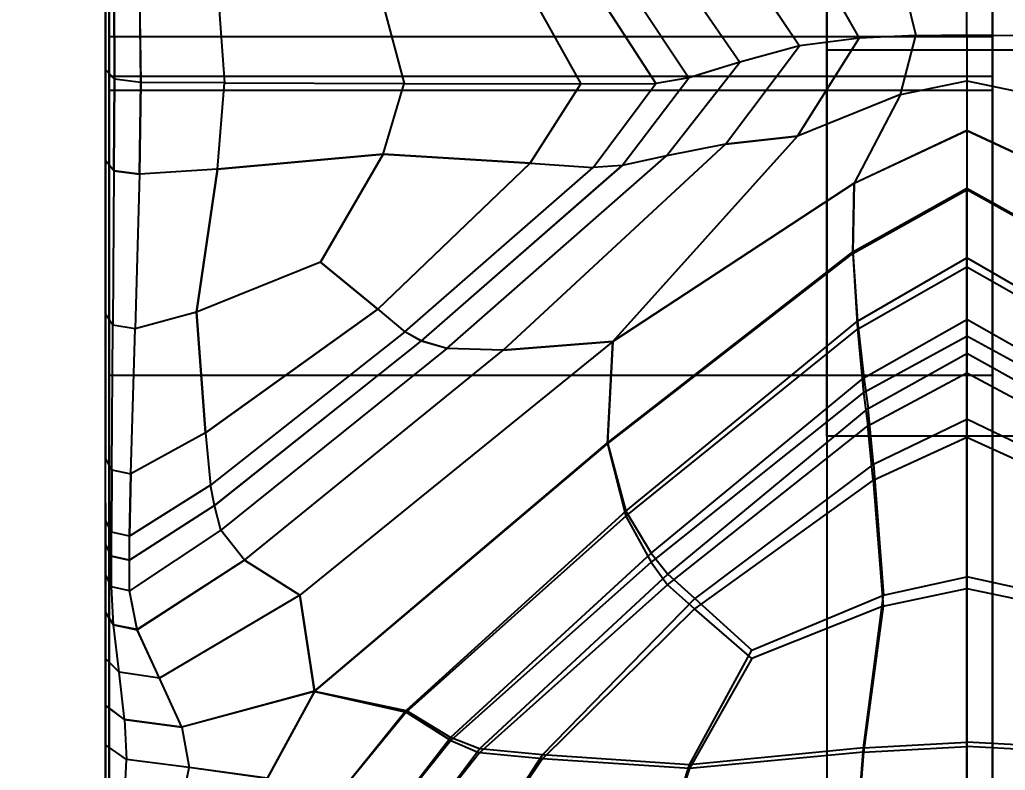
# Model space of a CAD drawing. Extents: x 11992 to 29481, y -6727 to 6811.
# Drawn here: x 12601.68 to 12607.26, y 1466.81 to 1471.06 of the extents above; entities that cross this region are included whole.
import ezdxf

# ---------------------------------------------------------------- set-up
doc = ezdxf.new("R2010")
doc.units = 0
doc.header["$MEASUREMENT"] = 0
doc.layers.get('0').update_dxf_attribs({"color": 8, "linetype": 'CONTINUOUS'})
doc.layers.add('zoylight 3编号', color=7, linetype='CONTINUOUS')
doc.styles.add('TFB MS 3mm at 1 to 25', font='arial.ttf', dxfattribs={"height": 75})

msp = doc.modelspace()

# ---------------------------------------------------------------- linework, layer by layer
for p, q in [((12602.1883, 1465.5649, -1768.6797), (12602.1883, 1478.1375, -1750.0743)), ((12602.1883, 1475.945, -1731.6407), (12602.1883, 1465.5649, -1712.1856)), ((12602.1883, 1462.326, -1766.6945), (12602.1883, 1475.945, -1749.2247)), ((12607.1879, 1462.326, -1766.6945), (12607.1879, 1475.945, -1749.2247)), ((12602.1883, 1474.9379, -1732.2581), (12602.1883, 1462.326, -1714.1708)), ((12607.1879, 1474.9379, -1732.2581), (12607.1879, 1462.326, -1714.1708)), ((12602.1883, 1474.0047, -1747.8711), (12602.1883, 1462.326, -1766.6945)), ((12602.1673, 1470.2599, -1757.6779), (12602.1673, 1473.4437, -1759.0508)), ((12606.2495, 1473.2475, -1721.8437), (12606.249, 1470.885, -1723.0042)), ((12606.249, 1470.885, -1757.8612), (12606.2495, 1473.2475, -1759.0217)), ((12607.042, 1470.9718, -1757.7109), (12607.042, 1473.0289, -1759.0373)), ((12602.1673, 1470.9558, -1724.3111), (12602.1673, 1472.9807, -1723.3575)), ((12602.1883, 1472.7263, -1771.4535), (12602.1883, 1469.0418, -1770.2761)), ((12602.1673, 1468.9271, -1726.0794), (12602.1673, 1472.5334, -1722.3993)), ((12607.1879, 1472.4259, -1746.0953), (12607.1879, 1454.3388, -1758.7071)), ((12607.1879, 1459.3551, -1716.5148), (12607.1879, 1472.4259, -1734.7701)), ((12607.1879, 1452.3534, -1725.3973), (12607.1879, 1472.4259, -1734.7701)), ((12607.1879, 1452.3534, -1725.3973), (12607.1879, 1472.4259, -1734.7701)), ((12607.042, 1470.9718, -1723.155), (12607.042, 1471.8873, -1722.6687)), ((12602.1883, 1471.8084, -1735.7773), (12602.1883, 1452.3534, -1725.3973)), ((12602.1883, 1452.3534, -1755.4682), (12602.1883, 1471.8084, -1745.0881)), ((12607.1879, 1456.6826, -1761.678), (12607.1879, 1471.8084, -1745.0881)), ((12602.1673, 1471.7033, -1723.2018), (12602.1673, 1469.054, -1725.9282)), ((12602.1673, 1471.7033, -1757.6641), (12602.1673, 1470.1428, -1755.87)), ((12606.0835, 1471.5705, -1722.8377), (12606.4321, 1470.952, -1723.1209)), ((12606.0835, 1471.5702, -1758.0284), (12606.4321, 1470.952, -1757.745)), ((12605.6754, 1471.5352, -1758.1005), (12606.095, 1470.9084, -1757.8208)), ((12605.6758, 1471.5354, -1722.7655), (12606.095, 1470.9084, -1723.0451)), ((12605.3421, 1471.4193, -1722.6219), (12605.7569, 1470.8166, -1722.886)), ((12605.3421, 1471.4193, -1758.244), (12605.7569, 1470.8166, -1757.9799)), ((12602.1673, 1471.3564, -1722.5549), (12602.1673, 1470.9036, -1723.037)), ((12602.1883, 1471.318, -1736.8455), (12602.1883, 1454.3388, -1722.1583)), ((12602.2173, 1470.7196, -1722.7183), (12602.215, 1471.3044, -1722.458)), ((12602.215, 1471.3044, -1758.4079), (12602.2173, 1470.7196, -1758.1476)), ((12602.359, 1471.287, -1758.4403), (12602.3671, 1470.7014, -1758.1795)), ((12602.3671, 1470.7014, -1722.6864), (12602.3594, 1471.287, -1722.4255)), ((12605.0903, 1471.2968, -1758.3785), (12605.4689, 1470.7284, -1758.1325)), ((12605.0903, 1471.2968, -1722.4874), (12605.4689, 1470.7284, -1722.7333)), ((12606.6658, 1471.3261, -1722.9682), (12606.753, 1470.9668, -1723.1465)), ((12606.6658, 1471.3259, -1757.8983), (12606.753, 1470.9668, -1757.7194)), ((12602.8, 1471.2505, -1758.4285), (12602.8396, 1470.7, -1758.1817)), ((12602.8, 1471.2505, -1722.4373), (12602.8396, 1470.7, -1722.6842)), ((12604.9272, 1471.2419, -1722.4427), (12605.2825, 1470.6959, -1722.6769)), ((12604.9272, 1471.2419, -1758.4232), (12605.2825, 1470.6959, -1758.189)), ((12604.5705, 1471.2064, -1722.4504), (12604.8581, 1470.6933, -1722.6729)), ((12604.5705, 1471.2064, -1758.4155), (12604.8581, 1470.6933, -1758.193)), ((12602.1673, 1471.143, -1757.4145), (12602.1673, 1470.9558, -1756.5548)), ((12603.7389, 1471.1416, -1722.4729), (12603.8567, 1470.6962, -1722.6774)), ((12603.7389, 1471.1416, -1758.393), (12603.8567, 1470.6962, -1758.1884)), ((12607.1879, 1470.9589, -1737.9697), (12602.1883, 1470.9589, -1737.9697)), ((12602.1883, 1459.3551, -1716.5148), (12602.1883, 1470.9589, -1737.9697)), ((12607.1879, 1470.9589, -1742.8956), (12602.1883, 1470.9589, -1742.8956)), ((12606.0835, 1470.3977, -1757.351), (12606.4321, 1470.952, -1757.745)), ((12606.0835, 1470.3974, -1723.5146), (12606.4321, 1470.952, -1723.1209)), ((12606.4321, 1470.952, -1757.745), (12606.095, 1470.9084, -1757.8208)), ((12606.4321, 1470.952, -1723.1209), (12606.095, 1470.9084, -1723.0451)), ((12606.753, 1470.9668, -1757.7194), (12606.4321, 1470.952, -1757.745)), ((12606.753, 1470.9668, -1723.1465), (12606.4321, 1470.952, -1723.1209)), ((12606.6658, 1470.6325, -1723.3678), (12606.753, 1470.9668, -1723.1465)), ((12606.6658, 1470.6328, -1757.4975), (12606.753, 1470.9668, -1757.7194)), ((12606.753, 1470.9668, -1757.7194), (12607.042, 1470.9718, -1757.7109)), ((12606.753, 1470.9668, -1723.1465), (12607.042, 1470.9718, -1723.155)), ((12607.042, 1470.9718, -1723.155), (12607.042, 1463.6693, -1730.4575)), ((12607.042, 1470.9718, -1757.7109), (12607.3309, 1470.9668, -1757.7194)), ((12607.042, 1470.9718, -1757.7109), (12607.042, 1470.093, -1757.1612)), ((12607.042, 1470.9718, -1723.155), (12607.3314, 1470.9668, -1723.1465)), ((12605.6754, 1470.3526, -1757.4176), (12606.095, 1470.9084, -1757.8208)), ((12605.6758, 1470.3526, -1723.4482), (12606.095, 1470.9084, -1723.0451)), ((12606.095, 1470.9084, -1757.8208), (12605.7569, 1470.8166, -1757.9799)), ((12606.095, 1470.9084, -1723.0451), (12605.7569, 1470.8166, -1722.886)), ((12606.2495, 1468.6987, -1756.3956), (12606.249, 1470.885, -1757.8612)), ((12606.249, 1470.885, -1723.0042), (12606.2495, 1468.6987, -1724.4698)), ((12651.2491, 1470.885, -1723.0042), (12606.249, 1470.885, -1723.0042)), ((12651.2491, 1470.885, -1757.8612), (12606.249, 1470.885, -1757.8612)), ((12605.3421, 1470.2863, -1723.276), (12605.7569, 1470.8166, -1722.886)), ((12605.3421, 1470.2863, -1757.5899), (12605.7569, 1470.8166, -1757.9799)), ((12605.7569, 1470.8166, -1722.886), (12605.4689, 1470.7284, -1722.7333)), ((12605.7569, 1470.8166, -1757.9799), (12605.4689, 1470.7284, -1758.1325)), ((12602.1673, 1470.7749, -1722.8139), (12602.1673, 1470.2599, -1723.188)), ((12602.2173, 1470.7196, -1758.1476), (12602.1673, 1470.7749, -1758.052)), ((12602.2173, 1470.7196, -1722.7183), (12602.1673, 1470.7749, -1722.8139)), ((12607.1879, 1470.735, -1741.7091), (12602.1883, 1470.735, -1741.7091)), ((12602.1883, 1470.735, -1739.1562), (12602.1883, 1449.5797, -1732.5586)), ((12602.1883, 1470.735, -1741.7091), (12602.1883, 1450.757, -1751.9914)), ((12607.1879, 1470.735, -1739.1562), (12602.1883, 1470.735, -1739.1562)), ((12605.0903, 1470.231, -1757.7632), (12605.4689, 1470.7284, -1758.1325)), ((12605.0903, 1470.231, -1723.1027), (12605.4689, 1470.7284, -1722.7333)), ((12605.4689, 1470.7284, -1758.1325), (12605.2825, 1470.6959, -1758.189)), ((12605.4689, 1470.7284, -1722.7333), (12605.2825, 1470.6959, -1722.6769)), ((12607.1879, 1448.8511, -1744.4441), (12607.1879, 1470.735, -1741.7091)), ((12602.215, 1470.2019, -1723.0944), (12602.2173, 1470.7196, -1722.7183)), ((12602.2173, 1470.7196, -1758.1476), (12602.215, 1470.2019, -1757.7715)), ((12602.3671, 1470.7014, -1758.1795), (12602.2173, 1470.7196, -1758.1476)), ((12602.3671, 1470.7014, -1722.6864), (12602.2173, 1470.7196, -1722.7183)), ((12602.3671, 1470.7014, -1758.1795), (12602.359, 1470.1826, -1757.8027)), ((12602.3594, 1470.1826, -1723.0632), (12602.3671, 1470.7014, -1722.6864)), ((12602.8396, 1470.7, -1722.6842), (12602.3671, 1470.7014, -1722.6864)), ((12602.8396, 1470.7, -1758.1817), (12602.3671, 1470.7014, -1758.1795)), ((12602.8, 1470.211, -1723.0377), (12602.8396, 1470.7, -1722.6842)), ((12602.8, 1470.211, -1757.8282), (12602.8396, 1470.7, -1758.1817)), ((12602.8396, 1470.7, -1722.6842), (12603.8567, 1470.6962, -1722.6774)), ((12602.8396, 1470.7, -1758.1817), (12603.8567, 1470.6962, -1758.1884)), ((12603.7389, 1470.2961, -1722.961), (12603.8567, 1470.6962, -1722.6774)), ((12603.7389, 1470.2961, -1757.9049), (12603.8567, 1470.6962, -1758.1884)), ((12603.8567, 1470.6962, -1722.6774), (12604.8581, 1470.6933, -1722.6729)), ((12603.8567, 1470.6962, -1758.1884), (12604.8581, 1470.6933, -1758.193)), ((12604.5705, 1470.2444, -1723.0057), (12604.8581, 1470.6933, -1722.6729)), ((12604.5705, 1470.2444, -1757.8601), (12604.8581, 1470.6933, -1758.193)), ((12604.8581, 1470.6933, -1758.193), (12605.2825, 1470.6959, -1758.189)), ((12604.8581, 1470.6933, -1722.6729), (12605.2825, 1470.6959, -1722.6769)), ((12604.9272, 1470.2198, -1757.833), (12605.2825, 1470.6959, -1758.189)), ((12604.9272, 1470.2198, -1723.0328), (12605.2825, 1470.6959, -1722.6769)), ((12606.6658, 1470.6328, -1757.4975), (12607.042, 1470.7114, -1757.5464)), ((12606.6658, 1470.6325, -1723.3678), (12607.042, 1470.7107, -1723.3191)), ((12607.042, 1470.7114, -1757.5464), (12607.4182, 1470.6328, -1757.4976)), ((12607.042, 1470.7107, -1723.3191), (12607.4182, 1470.6325, -1723.3678)), ((12607.1879, 1470.6557, -1740.4327), (12602.1883, 1470.6557, -1740.4327)), ((12606.6658, 1470.6328, -1757.4975), (12606.0835, 1470.3977, -1757.351)), ((12606.6658, 1470.6325, -1723.3678), (12606.0835, 1470.3974, -1723.5146)), ((12606.6658, 1470.6328, -1757.4975), (12606.4045, 1470.1323, -1757.1214)), ((12606.6658, 1470.6325, -1723.3678), (12606.4045, 1470.1309, -1723.7427)), ((12607.1879, 1470.6557, -1740.4327), (12607.1879, 1448.6014, -1740.4327)), ((12602.1673, 1470.3953, -1723.4063), (12602.1673, 1468.5755, -1724.6257)), ((12605.0378, 1469.2354, -1756.4584), (12606.0835, 1470.3977, -1757.351)), ((12606.0835, 1470.3974, -1723.5146), (12605.0378, 1469.2349, -1724.4063)), ((12606.0835, 1470.3977, -1757.351), (12605.6754, 1470.3526, -1757.4176)), ((12605.6758, 1470.3526, -1723.4482), (12606.0835, 1470.3974, -1723.5146)), ((12606.4045, 1470.1323, -1757.1214), (12607.042, 1470.4313, -1757.3424)), ((12606.4045, 1470.1309, -1723.7427), (12607.042, 1470.4296, -1723.5215)), ((12607.042, 1470.4313, -1757.3424), (12607.68, 1470.1321, -1757.1216)), ((12607.042, 1470.4296, -1723.5215), (12607.68, 1470.1309, -1723.7427)), ((12604.4179, 1469.1858, -1724.3685), (12605.6758, 1470.3526, -1723.4482)), ((12604.4179, 1469.1858, -1756.497), (12605.6754, 1470.3526, -1757.4176)), ((12605.6758, 1470.3526, -1723.4482), (12605.3421, 1470.2863, -1723.276)), ((12605.6754, 1470.3526, -1757.4176), (12605.3421, 1470.2863, -1757.5899)), ((12603.7389, 1470.2961, -1722.961), (12602.8, 1470.211, -1723.0377)), ((12602.8, 1470.211, -1757.8282), (12603.7389, 1470.2961, -1757.9049)), ((12603.7389, 1470.2961, -1757.9049), (12603.3846, 1469.6851, -1757.3944)), ((12603.3846, 1469.6851, -1723.4715), (12603.7389, 1470.2961, -1722.961)), ((12604.5705, 1470.2444, -1723.0057), (12603.7389, 1470.2961, -1722.961)), ((12603.7389, 1470.2961, -1757.9049), (12604.5705, 1470.2444, -1757.8601)), ((12604.0985, 1469.1951, -1724.1577), (12605.3421, 1470.2863, -1723.276)), ((12604.0985, 1469.1951, -1756.7082), (12605.3421, 1470.2863, -1757.5899)), ((12605.3421, 1470.2863, -1723.276), (12605.0903, 1470.231, -1723.1027)), ((12605.3421, 1470.2863, -1757.5899), (12605.0903, 1470.231, -1757.7632)), ((12602.215, 1470.2019, -1723.0944), (12602.1673, 1470.2599, -1723.188)), ((12602.215, 1470.2019, -1757.7715), (12602.1673, 1470.2599, -1757.6779)), ((12602.1673, 1470.2599, -1757.6779), (12602.1673, 1468.5549, -1755.2309)), ((12603.7079, 1469.4173, -1723.7041), (12604.5705, 1470.2444, -1723.0057)), ((12604.5705, 1470.2444, -1757.8601), (12603.7079, 1469.4173, -1757.1618)), ((12603.9545, 1469.2378, -1756.943), (12605.0903, 1470.231, -1757.7632)), ((12605.0903, 1470.231, -1723.1027), (12603.9545, 1469.238, -1723.9229)), ((12604.5705, 1470.2444, -1723.0057), (12604.9272, 1470.2198, -1723.0328)), ((12604.5705, 1470.2444, -1757.8601), (12604.9272, 1470.2198, -1757.833)), ((12605.0903, 1470.231, -1757.7632), (12604.9272, 1470.2198, -1757.833)), ((12605.0903, 1470.231, -1723.1027), (12604.9272, 1470.2198, -1723.0328)), ((12602.215, 1470.2019, -1723.0944), (12602.2092, 1469.3274, -1723.831)), ((12602.215, 1470.2019, -1757.7715), (12602.2092, 1469.3274, -1757.0349)), ((12602.215, 1470.2019, -1723.0944), (12602.3594, 1470.1826, -1723.0632)), ((12602.359, 1470.1826, -1757.8027), (12602.215, 1470.2019, -1757.7715)), ((12602.3594, 1470.1826, -1723.0632), (12602.3351, 1469.3064, -1723.8011)), ((12602.359, 1470.1826, -1757.8027), (12602.3351, 1469.3064, -1757.0648)), ((12602.8, 1470.211, -1757.8282), (12602.359, 1470.1826, -1757.8027)), ((12602.8, 1470.211, -1723.0377), (12602.3594, 1470.1826, -1723.0632)), ((12602.8, 1470.211, -1757.8282), (12602.6818, 1469.4011, -1757.1472)), ((12602.6818, 1469.4011, -1723.7187), (12602.8, 1470.211, -1723.0377)), ((12603.861, 1469.2902, -1723.8131), (12604.9272, 1470.2198, -1723.0328)), ((12603.861, 1469.2902, -1757.0528), (12604.9272, 1470.2198, -1757.833)), ((12602.1673, 1469.8083, -1724.518), (12602.1673, 1470.1428, -1724.9959)), ((12606.4045, 1470.1323, -1757.1214), (12605.0378, 1469.2354, -1756.4584)), ((12605.0378, 1469.2349, -1724.4063), (12606.4045, 1470.1309, -1723.7427)), ((12606.3968, 1469.7337, -1756.8941), (12606.4045, 1470.1323, -1757.1214)), ((12606.4045, 1470.1309, -1723.7427), (12606.3973, 1469.7435, -1723.9756)), ((12606.3968, 1469.7337, -1756.8941), (12607.042, 1470.093, -1757.1612)), ((12606.3973, 1469.7435, -1723.9756), (12607.042, 1470.104, -1723.7092)), ((12607.042, 1470.104, -1723.7092), (12607.6871, 1469.7435, -1723.9756)), ((12607.042, 1467.8373, -1756.0206), (12607.042, 1470.093, -1757.1612)), ((12607.6876, 1469.7332, -1756.8945), (12607.042, 1470.093, -1757.1612)), ((12605.0083, 1468.662, -1724.775), (12606.3973, 1469.7435, -1723.9756)), ((12605.0083, 1468.6558, -1756.0928), (12606.3968, 1469.7337, -1756.8941)), ((12606.3968, 1469.7337, -1756.8941), (12606.4221, 1469.3048, -1756.8011)), ((12606.3973, 1469.7435, -1723.9756), (12606.423, 1469.3506, -1724.0894)), ((12603.3846, 1469.6851, -1757.3944), (12602.6818, 1469.4011, -1757.1472)), ((12603.3846, 1469.6851, -1723.4715), (12602.6818, 1469.4011, -1723.7187)), ((12603.3846, 1469.6851, -1757.3944), (12603.7079, 1469.4173, -1757.1618)), ((12603.7079, 1469.4173, -1723.7041), (12603.3846, 1469.6851, -1723.4715)), ((12606.423, 1469.3506, -1724.0894), (12607.042, 1469.7096, -1723.8285)), ((12607.6614, 1469.3506, -1724.0894), (12607.042, 1469.7096, -1723.8285)), ((12606.4221, 1469.3048, -1756.8011), (12607.042, 1469.6576, -1757.0652)), ((12607.042, 1469.6576, -1757.0652), (12607.6619, 1469.3043, -1756.8013)), ((12602.1673, 1469.5365, -1756.7362), (12602.1673, 1469.3811, -1755.2107)), ((12602.2092, 1469.3274, -1723.831), (12602.1673, 1469.3901, -1723.9205)), ((12602.2092, 1469.3274, -1757.0349), (12602.1673, 1469.3901, -1756.9453)), ((12602.1673, 1468.5755, -1756.2401), (12602.1673, 1469.3901, -1756.9453)), ((12602.6818, 1469.4011, -1757.1472), (12602.3351, 1469.3064, -1757.0648)), ((12602.6818, 1469.4011, -1723.7187), (12602.3351, 1469.3064, -1723.8011)), ((12602.7328, 1468.7187, -1724.3096), (12602.6818, 1469.4011, -1723.7187)), ((12602.6818, 1469.4011, -1757.1472), (12602.7328, 1468.7187, -1756.5563)), ((12603.7079, 1469.4173, -1757.1618), (12602.7328, 1468.7187, -1756.5563)), ((12602.7328, 1468.7187, -1724.3096), (12603.7079, 1469.4173, -1723.7041)), ((12603.7079, 1469.4173, -1757.1618), (12603.861, 1469.2902, -1757.0528)), ((12603.7079, 1469.4173, -1723.7041), (12603.861, 1469.2902, -1723.8131)), ((12602.1673, 1468.3866, -1725.1143), (12602.1673, 1469.3811, -1725.6552)), ((12605.1117, 1468.2739, -1724.8721), (12606.423, 1469.3506, -1724.0894)), ((12606.423, 1469.3506, -1724.0894), (12606.4588, 1469.0289, -1724.1501)), ((12606.4588, 1469.0289, -1724.1501), (12607.042, 1469.3596, -1723.9155)), ((12607.6252, 1469.0289, -1724.1501), (12607.042, 1469.3596, -1723.9155)), ((12602.203, 1468.5082, -1724.54), (12602.2092, 1469.3274, -1723.831)), ((12602.203, 1468.5082, -1756.3259), (12602.2092, 1469.3274, -1757.0349)), ((12602.3351, 1469.3064, -1723.8011), (12602.2092, 1469.3274, -1723.831)), ((12602.3351, 1469.3064, -1757.0648), (12602.2092, 1469.3274, -1757.0349)), ((12602.3113, 1468.486, -1724.5114), (12602.3351, 1469.3064, -1723.8011)), ((12602.3113, 1468.486, -1756.3545), (12602.3351, 1469.3064, -1757.0648)), ((12603.861, 1469.2902, -1723.8131), (12602.7609, 1468.4226, -1724.5574)), ((12603.861, 1469.2902, -1757.0528), (12602.7609, 1468.4226, -1756.3085)), ((12603.9545, 1469.2378, -1756.943), (12603.861, 1469.2902, -1757.0528)), ((12603.9545, 1469.238, -1723.9229), (12603.861, 1469.2902, -1723.8131)), ((12605.1113, 1468.246, -1756.0088), (12606.4221, 1469.3048, -1756.8011)), ((12606.4221, 1469.3048, -1756.8011), (12606.4579, 1468.9457, -1756.7628)), ((12603.9545, 1469.238, -1723.9229), (12602.7843, 1468.3072, -1724.707)), ((12602.7843, 1468.307, -1756.1588), (12603.9545, 1469.2378, -1756.943)), ((12605.0378, 1469.2354, -1756.4584), (12603.2664, 1467.7992, -1755.3511)), ((12605.0378, 1469.2349, -1724.4063), (12603.2664, 1467.7994, -1725.5139)), ((12604.0985, 1469.1951, -1724.1577), (12603.9545, 1469.238, -1723.9229)), ((12604.0985, 1469.1951, -1756.7082), (12603.9545, 1469.2378, -1756.943)), ((12605.0378, 1469.2354, -1756.4584), (12604.4179, 1469.1858, -1756.497)), ((12604.4179, 1469.1858, -1724.3685), (12605.0378, 1469.2349, -1724.4063)), ((12605.0083, 1468.6558, -1756.0928), (12605.0378, 1469.2354, -1756.4584)), ((12605.0378, 1469.2349, -1724.4063), (12605.0083, 1468.662, -1724.775)), ((12606.4579, 1468.9457, -1756.7628), (12607.042, 1469.2657, -1757.0031)), ((12607.6261, 1468.9457, -1756.7628), (12607.042, 1469.2657, -1757.0031)), ((12604.0985, 1469.1951, -1724.1577), (12602.8205, 1468.1663, -1725.0034)), ((12604.0985, 1469.1951, -1756.7082), (12602.8205, 1468.1663, -1755.8625)), ((12602.9531, 1467.9978, -1755.5498), (12604.4179, 1469.1858, -1756.497)), ((12602.9531, 1467.9978, -1725.3159), (12604.4179, 1469.1858, -1724.3685)), ((12604.4179, 1469.1858, -1724.3685), (12604.0985, 1469.1951, -1724.1577)), ((12604.4179, 1469.1858, -1756.497), (12604.0985, 1469.1951, -1756.7082)), ((12606.4827, 1468.8551, -1724.2238), (12607.042, 1469.1674, -1724.0061)), ((12607.6018, 1468.8551, -1724.2238), (12607.042, 1469.1674, -1724.0061)), ((12602.1673, 1468.9271, -1754.7865), (12602.1673, 1469.054, -1754.9377)), ((12606.4812, 1468.7574, -1756.6998), (12607.042, 1469.0575, -1756.9242)), ((12607.042, 1469.0575, -1756.9242), (12607.6032, 1468.7574, -1756.6998)), ((12602.1673, 1468.0824, -1755.2813), (12602.1673, 1469.023, -1755.6682)), ((12607.1879, 1469.0418, -1770.2761), (12602.1883, 1469.0418, -1770.2761)), ((12607.1879, 1469.0418, -1710.5894), (12602.1883, 1469.0418, -1710.5894)), ((12605.2558, 1468.0369, -1724.8539), (12606.4588, 1469.0289, -1724.1501)), ((12606.4588, 1469.0289, -1724.1501), (12606.4827, 1468.8551, -1724.2238)), ((12607.1879, 1465.5649, -1712.1856), (12607.1879, 1469.0418, -1710.5894)), ((12607.1879, 1465.5649, -1768.6797), (12607.1879, 1469.0418, -1770.2761)), ((12606.4579, 1468.9457, -1756.7628), (12605.2553, 1467.9863, -1756.0416)), ((12606.4579, 1468.9457, -1756.7628), (12606.4812, 1468.7574, -1756.6998)), ((12605.3487, 1467.9179, -1724.8766), (12606.4827, 1468.8551, -1724.2238)), ((12606.5127, 1468.5411, -1724.448), (12606.4827, 1468.8551, -1724.2238)), ((12606.5127, 1468.5411, -1724.448), (12607.042, 1468.7946, -1724.2732)), ((12607.5718, 1468.5411, -1724.448), (12607.042, 1468.7946, -1724.2732)), ((12602.1673, 1468.1823, -1754.5911), (12602.1673, 1468.7662, -1754.4924)), ((12602.7328, 1468.7187, -1756.5563), (12602.3113, 1468.486, -1756.3545)), ((12602.7328, 1468.7187, -1724.3096), (12602.3113, 1468.486, -1724.5114)), ((12602.7328, 1468.7187, -1756.5563), (12602.7609, 1468.4226, -1756.3085)), ((12602.7328, 1468.7187, -1724.3096), (12602.7609, 1468.4226, -1724.5574)), ((12605.3483, 1467.8571, -1756.0267), (12606.4812, 1468.7574, -1756.6998)), ((12606.5117, 1468.451, -1756.474), (12606.4812, 1468.7574, -1756.6998)), ((12606.2495, 1468.6987, -1724.4698), (12606.2495, 1464.9846, -1728.1842)), ((12606.2495, 1468.6987, -1756.3956), (12606.2495, 1464.9846, -1752.6812)), ((12651.2496, 1468.6987, -1756.3956), (12606.2495, 1468.6987, -1756.3956)), ((12651.2496, 1468.6987, -1724.4698), (12606.2495, 1468.6987, -1724.4698)), ((12606.5117, 1468.451, -1756.474), (12607.042, 1468.6944, -1756.6546)), ((12607.042, 1468.6944, -1756.6546), (12607.5727, 1468.451, -1756.474)), ((12603.3494, 1467.2563, -1725.8625), (12605.0083, 1468.662, -1724.775)), ((12603.3494, 1467.2544, -1755.0026), (12605.0083, 1468.6558, -1756.0928)), ((12605.0083, 1468.662, -1724.775), (12605.1117, 1468.2739, -1724.8721)), ((12605.0083, 1468.6558, -1756.0928), (12605.1113, 1468.246, -1756.0088)), ((12602.203, 1468.5082, -1724.54), (12602.1673, 1468.5755, -1724.6257)), ((12602.203, 1468.5082, -1756.3259), (12602.1673, 1468.5755, -1756.2401)), ((12602.1673, 1468.09, -1725.0796), (12602.1673, 1468.5755, -1724.6257)), ((12602.1673, 1465.1401, -1752.8047), (12602.1673, 1468.5657, -1754.1659)), ((12602.1673, 1468.389, -1725.9382), (12602.1673, 1468.5657, -1726.7)), ((12602.203, 1468.5082, -1724.54), (12602.2011, 1468.1566, -1724.8336)), ((12602.2011, 1468.1566, -1756.0323), (12602.203, 1468.5082, -1756.3259)), ((12602.203, 1468.5082, -1724.54), (12602.3113, 1468.486, -1724.5114)), ((12602.203, 1468.5082, -1756.3259), (12602.3113, 1468.486, -1756.3545)), ((12606.5127, 1468.5411, -1724.448), (12605.5023, 1467.7806, -1724.9722)), ((12606.5127, 1468.5411, -1724.448), (12606.5699, 1467.7989, -1724.9602)), ((12602.3037, 1468.1334, -1756.0604), (12602.3113, 1468.486, -1756.3545)), ((12602.3113, 1468.486, -1724.5114), (12602.3037, 1468.1334, -1724.8055)), ((12606.5117, 1468.451, -1756.474), (12605.5013, 1467.721, -1755.9325)), ((12606.5117, 1468.451, -1756.474), (12606.569, 1467.7379, -1755.9472)), ((12602.7609, 1468.4226, -1756.3085), (12602.3037, 1468.1334, -1756.0604)), ((12602.7609, 1468.4226, -1724.5574), (12602.3037, 1468.1334, -1724.8055)), ((12602.7843, 1468.307, -1756.1588), (12602.7609, 1468.4226, -1756.3085)), ((12602.7843, 1468.3072, -1724.707), (12602.7609, 1468.4226, -1724.5574)), ((12602.1673, 1467.6738, -1754.1235), (12602.1673, 1468.3206, -1753.9172)), ((12602.1673, 1468.3206, -1726.9486), (12602.1673, 1466.4423, -1728.5398)), ((12602.7843, 1468.3072, -1724.707), (12602.3037, 1467.9968, -1724.9685)), ((12602.7843, 1468.307, -1756.1588), (12602.3037, 1467.9968, -1755.8974)), ((12602.8205, 1468.1663, -1725.0034), (12602.7843, 1468.3072, -1724.707)), ((12602.8205, 1468.1663, -1755.8625), (12602.7843, 1468.307, -1756.1588)), ((12605.1117, 1468.2739, -1724.8721), (12603.8686, 1467.1459, -1725.7052)), ((12605.1117, 1468.2739, -1724.8721), (12605.2558, 1468.0369, -1724.8539)), ((12602.2011, 1468.1566, -1756.0323), (12602.1673, 1468.2255, -1755.9481)), ((12602.2011, 1468.1566, -1724.8336), (12602.1673, 1468.2255, -1724.9178)), ((12605.1113, 1468.246, -1756.0088), (12603.8691, 1467.1366, -1755.1652)), ((12605.1113, 1468.246, -1756.0088), (12605.2553, 1467.9863, -1756.0416)), ((12602.1673, 1468.1823, -1726.2748), (12602.1673, 1468.0826, -1725.5845)), ((12602.1673, 1467.4408, -1754.8565), (12602.1673, 1468.1823, -1754.5911)), ((12602.8205, 1468.1663, -1755.8625), (12602.3037, 1467.8232, -1755.5806)), ((12602.8205, 1468.1663, -1725.0034), (12602.3037, 1467.8232, -1725.2853)), ((12602.9531, 1467.9978, -1755.5498), (12602.8205, 1468.1663, -1755.8625)), ((12602.9531, 1467.9978, -1725.3159), (12602.8205, 1468.1663, -1725.0034)), ((12602.3037, 1468.1334, -1756.0604), (12602.2011, 1468.1566, -1756.0323)), ((12602.2011, 1467.8468, -1755.5534), (12602.2011, 1468.1566, -1756.0323)), ((12602.2011, 1467.8468, -1725.3124), (12602.2011, 1468.1566, -1724.8336)), ((12602.3037, 1468.1334, -1724.8055), (12602.2011, 1468.1566, -1724.8336)), ((12602.3037, 1467.8232, -1725.2853), (12602.3037, 1468.1334, -1724.8055)), ((12602.3037, 1467.8232, -1755.5806), (12602.3037, 1468.1334, -1756.0604)), ((12602.1673, 1467.9177, -1755.4718), (12602.1673, 1468.09, -1755.7863)), ((12602.2011, 1468.0202, -1755.8697), (12602.1673, 1468.09, -1755.7863)), ((12602.2011, 1468.0202, -1724.9962), (12602.1673, 1468.09, -1725.0796)), ((12602.1673, 1467.7031, -1755.1225), (12602.1673, 1468.0824, -1755.2813)), ((12602.1673, 1468.0724, -1727.1534), (12602.1673, 1467.6738, -1726.7424)), ((12602.3037, 1467.9968, -1724.9685), (12602.2011, 1468.0202, -1724.9962)), ((12602.2011, 1468.0202, -1755.8697), (12602.3037, 1467.9968, -1755.8974)), ((12602.9531, 1467.9978, -1755.5498), (12602.3456, 1467.6039, -1755.232)), ((12602.9531, 1467.9978, -1725.3159), (12602.3456, 1467.6041, -1725.6338)), ((12603.2664, 1467.7992, -1755.3511), (12602.9531, 1467.9978, -1755.5498)), ((12602.9531, 1467.9978, -1725.3159), (12603.2664, 1467.7994, -1725.5139)), ((12604.1204, 1466.9931, -1725.6077), (12605.2558, 1468.0369, -1724.8539)), ((12605.2558, 1468.0369, -1724.8539), (12605.3487, 1467.9179, -1724.8766)), ((12605.2553, 1467.9863, -1756.0416), (12604.1214, 1466.9766, -1755.2686)), ((12605.2553, 1467.9863, -1756.0416), (12605.3483, 1467.8571, -1756.0267)), ((12602.1673, 1466.4435, -1727.3566), (12602.1673, 1467.9296, -1726.5312)), ((12602.2011, 1467.8468, -1725.3124), (12602.1673, 1467.9177, -1725.3941)), ((12602.2011, 1467.8468, -1755.5534), (12602.1673, 1467.9177, -1755.4718)), ((12604.284, 1466.9287, -1725.5787), (12605.3487, 1467.9179, -1724.8766)), ((12605.5023, 1467.7806, -1724.9722), (12605.3487, 1467.9179, -1724.8766)), ((12606.5699, 1467.7989, -1724.9602), (12607.042, 1467.9022, -1724.8892)), ((12607.5145, 1467.7989, -1724.9602), (12607.042, 1467.9022, -1724.8892)), ((12602.1673, 1467.35, -1726.4083), (12602.1673, 1467.8628, -1727.3486)), ((12602.1673, 1467.1287, -1754.2515), (12602.1673, 1467.8628, -1753.5173)), ((12602.2116, 1467.6304, -1725.6628), (12602.2011, 1467.8468, -1725.3124)), ((12602.3037, 1467.8232, -1725.2853), (12602.2011, 1467.8468, -1725.3124)), ((12602.3037, 1467.8232, -1755.5806), (12602.2011, 1467.8468, -1755.5534)), ((12602.2116, 1467.6304, -1755.203), (12602.2011, 1467.8468, -1755.5534)), ((12605.3483, 1467.8571, -1756.0267), (12604.2844, 1466.9072, -1755.3015)), ((12605.5013, 1467.721, -1755.9325), (12605.3483, 1467.8571, -1756.0267)), ((12606.569, 1467.7379, -1755.9472), (12607.042, 1467.8373, -1756.0206)), ((12607.042, 1463.526, -1750.1356), (12607.042, 1467.8373, -1756.0206)), ((12607.042, 1467.8373, -1756.0206), (12607.515, 1467.7379, -1755.9472)), ((12602.3456, 1467.6039, -1755.232), (12602.3037, 1467.8232, -1755.5806)), ((12602.3456, 1467.6041, -1725.6338), (12602.3037, 1467.8232, -1725.2853)), ((12603.2664, 1467.7994, -1725.5139), (12602.4725, 1467.3297, -1725.8918)), ((12603.2664, 1467.7992, -1755.3511), (12602.4725, 1467.3297, -1754.9736)), ((12603.2664, 1467.7994, -1725.5139), (12603.3494, 1467.2563, -1725.8625)), ((12603.3494, 1467.2544, -1755.0026), (12603.2664, 1467.7992, -1755.3511)), ((12604.6402, 1466.896, -1725.5952), (12605.5023, 1467.7806, -1724.9722)), ((12605.5023, 1467.7806, -1724.9722), (12605.8256, 1467.4887, -1725.173)), ((12605.8256, 1467.4887, -1725.173), (12606.5699, 1467.7989, -1724.9602)), ((12606.4574, 1466.9347, -1725.5707), (12606.5699, 1467.7989, -1724.9602)), ((12605.5013, 1467.721, -1755.9325), (12604.6402, 1466.8734, -1755.287)), ((12605.8246, 1467.4399, -1755.7269), (12605.5013, 1467.721, -1755.9325)), ((12606.569, 1467.7379, -1755.9472), (12605.8246, 1467.4399, -1755.7269)), ((12606.569, 1467.7379, -1755.9472), (12606.4574, 1466.9111, -1755.3147)), ((12602.2116, 1467.6304, -1725.6628), (12602.1673, 1467.7031, -1725.7434)), ((12602.1673, 1467.7031, -1725.7434), (12602.1673, 1467.1757, -1726.2285)), ((12602.2116, 1467.6304, -1755.203), (12602.1673, 1467.7031, -1755.1225)), ((12602.1673, 1467.6678, -1753.3078), (12602.1673, 1467.1287, -1754.2515)), ((12602.1673, 1467.2565, -1727.1596), (12602.1673, 1467.6678, -1727.558)), ((12602.3456, 1467.6041, -1725.6338), (12602.2116, 1467.6304, -1725.6628)), ((12602.2436, 1467.3643, -1754.938), (12602.2116, 1467.6304, -1755.203)), ((12602.2116, 1467.6304, -1755.203), (12602.3456, 1467.6039, -1755.232)), ((12602.2436, 1467.3643, -1725.9277), (12602.2116, 1467.6304, -1725.6628)), ((12602.4725, 1467.3297, -1725.8918), (12602.3456, 1467.6041, -1725.6338)), ((12602.4725, 1467.3297, -1754.9736), (12602.3456, 1467.6039, -1755.232)), ((12602.1673, 1467.463, -1753.0596), (12602.1673, 1467.4577, -1753.9224)), ((12602.1673, 1467.1755, -1754.6374), (12602.1673, 1467.4408, -1754.8565)), ((12602.2436, 1467.3643, -1754.938), (12602.1673, 1467.4408, -1754.8565)), ((12602.2436, 1467.3643, -1725.9277), (12602.1673, 1467.4408, -1726.0093)), ((12605.4713, 1466.8393, -1725.6339), (12605.8256, 1467.4887, -1725.173)), ((12605.8246, 1467.4399, -1755.7269), (12605.4713, 1466.8188, -1755.2485)), ((12602.1673, 1466.7427, -1726.6613), (12602.1673, 1467.35, -1726.4083)), ((12602.4725, 1467.3297, -1754.9736), (12602.2436, 1467.3643, -1754.938)), ((12602.275, 1467.0951, -1726.1456), (12602.2436, 1467.3643, -1725.9277)), ((12602.275, 1467.0949, -1754.7201), (12602.2436, 1467.3643, -1754.938)), ((12602.4725, 1467.3297, -1725.8918), (12602.2436, 1467.3643, -1725.9277)), ((12602.5988, 1467.0522, -1754.7625), (12602.4725, 1467.3297, -1754.9736)), ((12602.5988, 1467.0527, -1726.1025), (12602.4725, 1467.3297, -1725.8918)), ((12602.1673, 1466.0988, -1753.2975), (12602.1673, 1467.2143, -1752.8145)), ((12603.3494, 1467.2563, -1725.8625), (12602.5988, 1467.0527, -1726.1025)), ((12603.3494, 1467.2544, -1755.0026), (12602.5988, 1467.0522, -1754.7625)), ((12603.3494, 1467.2563, -1725.8625), (12603.0814, 1466.7632, -1726.2478)), ((12603.3494, 1467.2544, -1755.0026), (12603.0814, 1466.762, -1754.6169)), ((12603.3494, 1467.2563, -1725.8625), (12603.8686, 1467.1459, -1725.7052)), ((12603.3494, 1467.2544, -1755.0026), (12603.8691, 1467.1366, -1755.1652)), ((12602.275, 1467.0951, -1726.1456), (12602.1673, 1467.1757, -1726.2285)), ((12602.275, 1467.0949, -1754.7201), (12602.1673, 1467.1755, -1754.6374)), ((12602.1673, 1465.9083, -1753.4626), (12602.1673, 1467.1287, -1754.2515)), ((12603.8686, 1467.1459, -1725.7052), (12603.4543, 1466.6331, -1726.1178)), ((12603.8691, 1467.1366, -1755.1652), (12603.4543, 1466.6321, -1754.7472)), ((12604.1204, 1466.9931, -1725.6077), (12603.8686, 1467.1459, -1725.7052)), ((12603.8691, 1467.1366, -1755.1652), (12604.1214, 1466.9766, -1755.2686)), ((12602.275, 1467.0951, -1726.1456), (12602.5988, 1467.0527, -1726.1025)), ((12602.275, 1467.0951, -1726.1456), (12602.2855, 1466.8689, -1726.3544)), ((12602.5988, 1467.0522, -1754.7625), (12602.275, 1467.0949, -1754.7201)), ((12602.275, 1467.0949, -1754.7201), (12602.2855, 1466.8686, -1754.5112)), ((12602.5988, 1467.0527, -1726.1025), (12602.6413, 1466.824, -1726.309)), ((12602.5988, 1467.0522, -1754.7625), (12602.6413, 1466.8233, -1754.5561)), ((12603.7427, 1466.5072, -1725.9923), (12604.1204, 1466.9931, -1725.6077)), ((12604.284, 1466.9287, -1725.5787), (12604.1204, 1466.9931, -1725.6077)), ((12602.2855, 1466.8686, -1754.5112), (12602.1673, 1466.9513, -1754.4287)), ((12602.1673, 1466.9227, -1726.8356), (12602.1673, 1466.9513, -1726.4372)), ((12602.2855, 1466.8689, -1726.3544), (12602.1673, 1466.9513, -1726.4372)), ((12604.1214, 1466.9766, -1755.2686), (12603.7427, 1466.5067, -1754.873)), ((12604.1214, 1466.9766, -1755.2686), (12604.2844, 1466.9072, -1755.3015)), ((12606.4574, 1466.9347, -1725.5707), (12605.4713, 1466.8393, -1725.6339)), ((12606.4197, 1466.4614, -1725.9476), (12606.4574, 1466.9347, -1725.5707)), ((12606.4574, 1466.9347, -1725.5707), (12607.042, 1466.9664, -1725.5495)), ((12606.4574, 1466.9111, -1755.3147), (12607.042, 1466.9418, -1755.3367)), ((12607.6266, 1466.9347, -1725.5707), (12607.042, 1466.9664, -1725.5495)), ((12607.6271, 1466.9111, -1755.3147), (12607.042, 1466.9418, -1755.3367)), ((12602.1673, 1466.789, -1753.1979), (12602.1673, 1466.9227, -1754.0302)), ((12602.1673, 1466.4526, -1727.8748), (12602.1673, 1466.8877, -1728.2518)), ((12602.1673, 1466.1493, -1752.8251), (12602.1673, 1466.8877, -1752.614)), ((12603.9292, 1466.4597, -1725.9446), (12604.284, 1466.9287, -1725.5787)), ((12604.2844, 1466.9072, -1755.3015), (12603.9292, 1466.4588, -1754.9206)), ((12604.6402, 1466.896, -1725.5952), (12604.284, 1466.9287, -1725.5787)), ((12604.6402, 1466.8734, -1755.287), (12604.2844, 1466.9072, -1755.3015)), ((12604.6402, 1466.896, -1725.5952), (12604.3531, 1466.4547, -1725.9397)), ((12605.4713, 1466.8393, -1725.6339), (12604.6402, 1466.896, -1725.5952)), ((12606.4574, 1466.9111, -1755.3147), (12605.4713, 1466.8188, -1755.2485)), ((12606.4574, 1466.9111, -1755.3147), (12606.4197, 1466.4619, -1754.9187)), ((12602.275, 1466.6602, -1726.5806), (12602.2855, 1466.8689, -1726.3544)), ((12602.275, 1466.6598, -1754.2852), (12602.2855, 1466.8686, -1754.5112)), ((12602.6413, 1466.824, -1726.309), (12602.2855, 1466.8689, -1726.3544)), ((12602.6413, 1466.8233, -1754.5561), (12602.2855, 1466.8686, -1754.5112)), ((12602.5988, 1466.6176, -1726.5378), (12602.6413, 1466.824, -1726.309)), ((12602.5988, 1466.6168, -1754.3276), (12602.6413, 1466.8233, -1754.5561)), ((12603.0814, 1466.7632, -1726.2478), (12602.6413, 1466.824, -1726.309)), ((12603.0814, 1466.762, -1754.6169), (12602.6413, 1466.8233, -1754.5561)), ((12604.6402, 1466.8734, -1755.287), (12604.3531, 1466.454, -1754.9254)), ((12605.4713, 1466.8188, -1755.2485), (12604.6402, 1466.8734, -1755.287)), ((12605.3535, 1466.4571, -1725.9426), (12605.4713, 1466.8393, -1725.6339)), ((12605.4713, 1466.8188, -1755.2485), (12605.3535, 1466.4569, -1754.9231))]:
    msp.add_line(p, q)

# ---------------------------------------------------------------- texts
at = {"layer": 'zoylight 3编号', "insert": (12454.958, 1533.6001, -2440.428), "char_height": 75, "width": 206.137453, "attachment_point": 1, "style": 'TFB MS 3mm at 1 to 25'}
msp.add_mtext('{\\fSimHei|b0|i0|c134|p49;\\W0.95494; \\W1;L2W}', dxfattribs=at)

doc.saveas('drawing.dxf')
